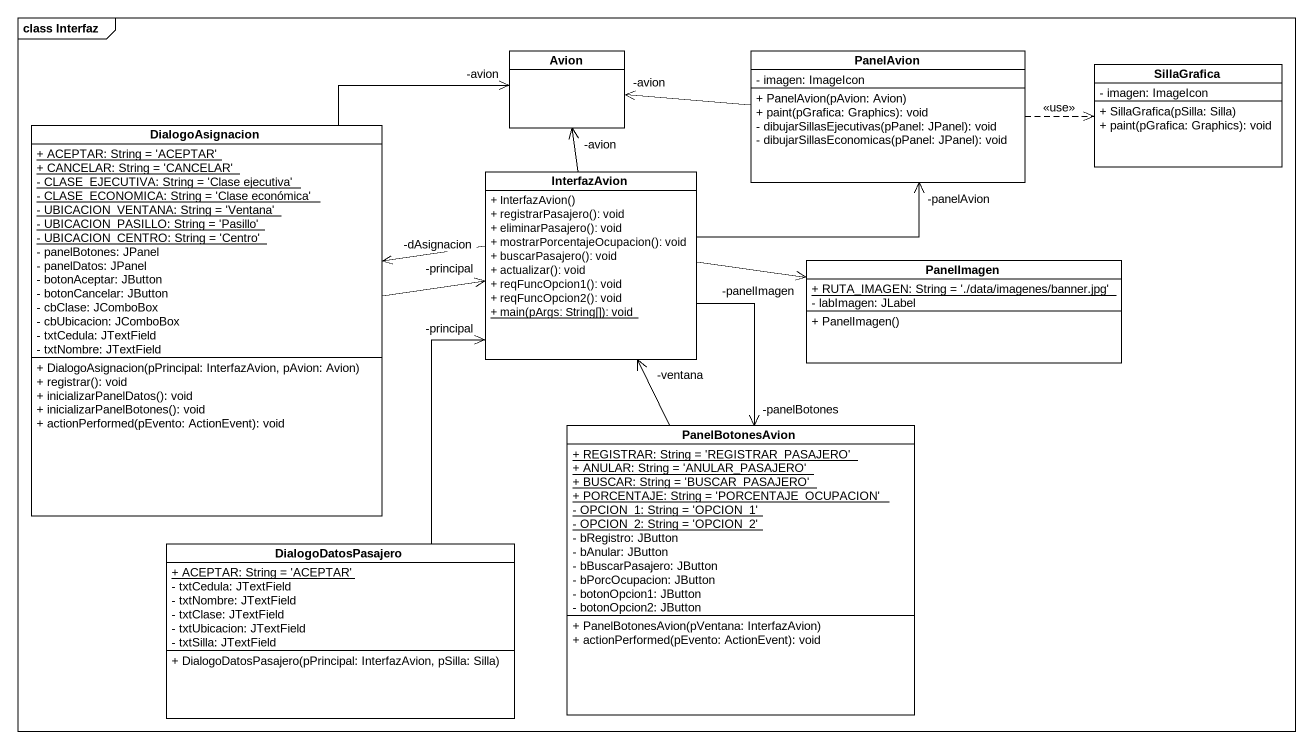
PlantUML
@startuml
mainframe class Interfaz
hide circle
hide empty members
skinparam classAttributeIconSize 0
class Avion
class PanelAvion {
  - imagen: ImageIcon
  + PanelAvion(pAvion: Avion)
  + paint(pGrafica: Graphics): void
  - dibujarSillasEjecutivas(pPanel: JPanel): void
  - dibujarSillasEconomicas(pPanel: JPanel): void
}
class SillaGrafica {
  - imagen: ImageIcon
  + SillaGrafica(pSilla: Silla)
  + paint(pGrafica: Graphics): void
}
class DialogoAsignacion {
  {static} + ACEPTAR: String = 'ACEPTAR'
  {static} + CANCELAR: String = 'CANCELAR'
  {static} - CLASE_EJECUTIVA: String = 'Clase ejecutiva'
  {static} - CLASE_ECONOMICA: String = 'Clase económica'
  {static} - UBICACION_VENTANA: String = 'Ventana'
  {static} - UBICACION_PASILLO: String = 'Pasillo'
  {static} - UBICACION_CENTRO: String = 'Centro'
  - panelBotones: JPanel
  - panelDatos: JPanel
  - botonAceptar: JButton
  - botonCancelar: JButton
  - cbClase: JComboBox
  - cbUbicacion: JComboBox
  - txtCedula: JTextField
  - txtNombre: JTextField
  + DialogoAsignacion(pPrincipal: InterfazAvion, pAvion: Avion)
  + registrar(): void
  + inicializarPanelDatos(): void
  + inicializarPanelBotones(): void
  + actionPerformed(pEvento: ActionEvent): void
}
class InterfazAvion {
  + InterfazAvion()
  + registrarPasajero(): void
  + eliminarPasajero(): void
  + mostrarPorcentajeOcupacion(): void
  + buscarPasajero(): void
  + actualizar(): void
  + reqFuncOpcion1(): void
  + reqFuncOpcion2(): void
  {static} + main(pArgs: String[]): void
}
class PanelImagen {
  {static} + RUTA_IMAGEN: String = './data/imagenes/banner.jpg'
  - labImagen: JLabel
  + PanelImagen()
}
class PanelBotonesAvion {
  {static} + REGISTRAR: String = 'REGISTRAR_PASAJERO'
  {static} + ANULAR: String = 'ANULAR_PASAJERO'
  {static} + BUSCAR: String = 'BUSCAR_PASAJERO'
  {static} + PORCENTAJE: String = 'PORCENTAJE_OCUPACION'
  {static} - OPCION_1: String = 'OPCION_1'
  {static} - OPCION_2: String = 'OPCION_2'
  - bRegistro: JButton
  - bAnular: JButton
  - bBuscarPasajero: JButton
  - bPorcOcupacion: JButton
  - botonOpcion1: JButton
  - botonOpcion2: JButton
  + PanelBotonesAvion(pVentana: InterfazAvion)
  + actionPerformed(pEvento: ActionEvent): void
}
class DialogoDatosPasajero {
  {static} + ACEPTAR: String = 'ACEPTAR'
  - txtCedula: JTextField
  - txtNombre: JTextField
  - txtClase: JTextField
  - txtUbicacion: JTextField
  - txtSilla: JTextField
  + DialogoDatosPasajero(pPrincipal: InterfazAvion, pSilla: Silla)
}
PanelAvion -left-> "-avion" Avion
PanelAvion .right.> SillaGrafica : <<use>>
DialogoAsignacion -up-> "-avion" Avion
DialogoAsignacion -right-> "-principal" InterfazAvion
InterfazAvion -up-> "-avion" Avion
InterfazAvion -right-> "-panelAvion" PanelAvion
InterfazAvion -left-> "-dAsignacion" DialogoAsignacion
InterfazAvion -right-> "-panelImagen" PanelImagen
InterfazAvion --> "-panelBotones" PanelBotonesAvion
PanelBotonesAvion -up-> "-ventana" InterfazAvion
DialogoDatosPasajero -up-> "-principal" InterfazAvion
@enduml
